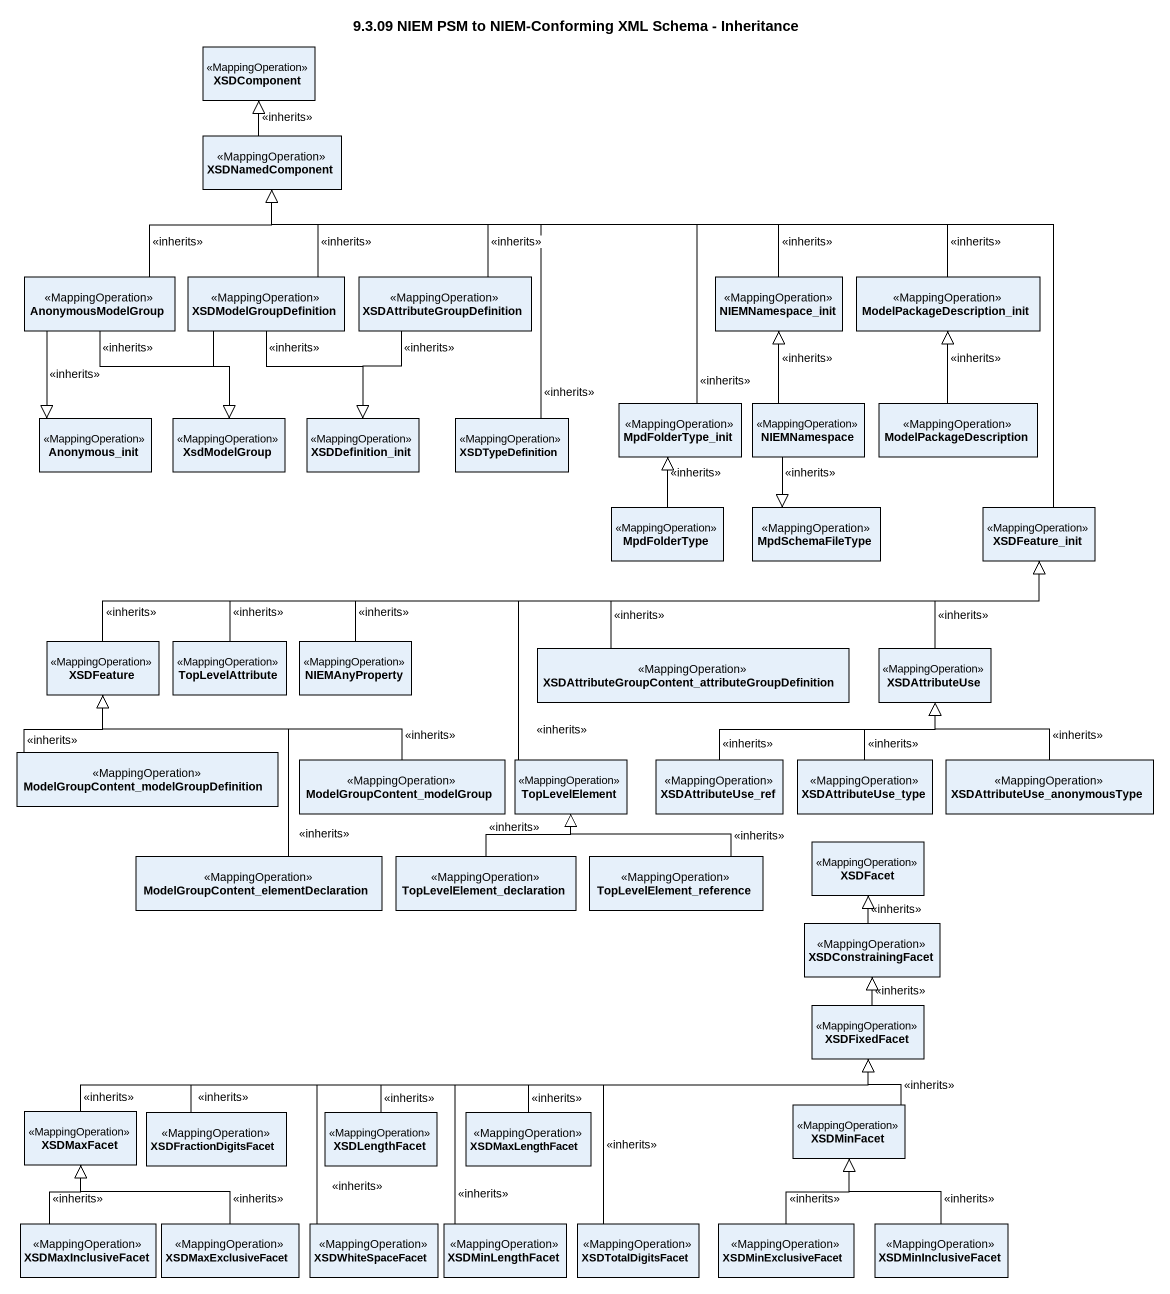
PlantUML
@startuml
title 9.3.09 NIEM PSM to NIEM-Conforming XML Schema - Inheritance
hide circle
hide empty members
class XSDComponent <<MappingOperation>>
class XSDNamedComponent <<MappingOperation>>
class AnonymousModelGroup <<MappingOperation>>
class XSDModelGroupDefinition <<MappingOperation>>
class XSDAttributeGroupDefinition <<MappingOperation>>
class NIEMNamespace_init <<MappingOperation>>
class ModelPackageDescription_init <<MappingOperation>>
class Anonymous_init <<MappingOperation>>
class XsdModelGroup <<MappingOperation>>
class XSDDefinition_init <<MappingOperation>>
class XSDTypeDefinition <<MappingOperation>>
class MpdFolderType_init <<MappingOperation>>
class NIEMNamespace <<MappingOperation>>
class ModelPackageDescription <<MappingOperation>>
class MpdFolderType <<MappingOperation>>
class MpdSchemaFileType <<MappingOperation>>
class XSDFeature_init <<MappingOperation>>
class XSDFeature <<MappingOperation>>
class TopLevelAttribute <<MappingOperation>>
class NIEMAnyProperty <<MappingOperation>>
class "XSDAttributeGroupContent_attributeGroupDefinition" as XSDAttributeGroupContent <<MappingOperation>>
class XSDAttributeUse <<MappingOperation>>
class "ModelGroupContent_modelGroupDefinition" as ModelGroupContent <<MappingOperation>>
class ModelGroupContent_modelGroup <<MappingOperation>>
class TopLevelElement <<MappingOperation>>
class XSDAttributeUse_ref <<MappingOperation>>
class XSDAttributeUse_type <<MappingOperation>>
class "XSDAttributeUse_anonymousType" as XSDAttributeUse_2 <<MappingOperation>>
class "ModelGroupContent_elementDeclaration" as ModelGroupContent_2 <<MappingOperation>>
class TopLevelElement_declaration <<MappingOperation>>
class TopLevelElement_reference <<MappingOperation>>
class XSDFacet <<MappingOperation>>
class XSDConstrainingFacet <<MappingOperation>>
class XSDFixedFacet <<MappingOperation>>
class XSDMinFacet <<MappingOperation>>
class XSDMaxFacet <<MappingOperation>>
class XSDFractionDigitsFacet <<MappingOperation>>
class XSDLengthFacet <<MappingOperation>>
class XSDMaxLengthFacet <<MappingOperation>>
class XSDMaxInclusiveFacet <<MappingOperation>>
class XSDMaxExclusiveFacet <<MappingOperation>>
class XSDWhiteSpaceFacet <<MappingOperation>>
class XSDMinLengthFacet <<MappingOperation>>
class XSDTotalDigitsFacet <<MappingOperation>>
class XSDMinExclusiveFacet <<MappingOperation>>
class XSDMinInclusiveFacet <<MappingOperation>>
XSDNamedComponent -up-|> XSDComponent : <<inherits>>
AnonymousModelGroup -up-|> XSDNamedComponent : <<inherits>>
AnonymousModelGroup --|> Anonymous_init : <<inherits>>
AnonymousModelGroup --|> XsdModelGroup : <<inherits>>
XSDModelGroupDefinition -up-|> XSDNamedComponent : <<inherits>>
XSDModelGroupDefinition --|> XsdModelGroup
XSDModelGroupDefinition --|> XSDDefinition_init : <<inherits>>
XSDAttributeGroupDefinition -up-|> XSDNamedComponent : <<inherits>>
XSDAttributeGroupDefinition --|> XSDDefinition_init : <<inherits>>
NIEMNamespace_init -left-|> XSDNamedComponent : <<inherits>>
ModelPackageDescription_init -left-|> XSDNamedComponent : <<inherits>>
XSDTypeDefinition -up-|> XSDNamedComponent : <<inherits>>
MpdFolderType_init -up-|> XSDNamedComponent : <<inherits>>
NIEMNamespace -up-|> NIEMNamespace_init : <<inherits>>
NIEMNamespace --|> MpdSchemaFileType : <<inherits>>
ModelPackageDescription -up-|> ModelPackageDescription_init : <<inherits>>
MpdFolderType -up-|> MpdFolderType_init : <<inherits>>
XSDFeature_init -left-|> XSDNamedComponent
XSDFeature -right-|> XSDFeature_init : <<inherits>>
TopLevelAttribute -right-|> XSDFeature_init : <<inherits>>
NIEMAnyProperty -right-|> XSDFeature_init : <<inherits>>
XSDAttributeGroupContent -right-|> XSDFeature_init : <<inherits>>
XSDAttributeUse -up-|> XSDFeature_init : <<inherits>>
ModelGroupContent -up-|> XSDFeature : <<inherits>>
ModelGroupContent_modelGroup -left-|> XSDFeature : <<inherits>>
TopLevelElement -right-|> XSDFeature_init : <<inherits>>
XSDAttributeUse_ref -right-|> XSDAttributeUse : <<inherits>>
XSDAttributeUse_type -up-|> XSDAttributeUse : <<inherits>>
XSDAttributeUse_2 -up-|> XSDAttributeUse : <<inherits>>
ModelGroupContent_2 -up-|> XSDFeature : <<inherits>>
TopLevelElement_declaration -up-|> TopLevelElement : <<inherits>>
TopLevelElement_reference -up-|> TopLevelElement : <<inherits>>
XSDConstrainingFacet -up-|> XSDFacet : <<inherits>>
XSDFixedFacet -up-|> XSDConstrainingFacet : <<inherits>>
XSDMinFacet -up-|> XSDFixedFacet : <<inherits>>
XSDMaxFacet -right-|> XSDFixedFacet : <<inherits>>
XSDFractionDigitsFacet -right-|> XSDFixedFacet : <<inherits>>
XSDLengthFacet -right-|> XSDFixedFacet : <<inherits>>
XSDMaxLengthFacet -right-|> XSDFixedFacet : <<inherits>>
XSDMaxInclusiveFacet -up-|> XSDMaxFacet : <<inherits>>
XSDMaxExclusiveFacet -up-|> XSDMaxFacet : <<inherits>>
XSDWhiteSpaceFacet -right-|> XSDFixedFacet : <<inherits>>
XSDMinLengthFacet -up-|> XSDFixedFacet : <<inherits>>
XSDTotalDigitsFacet -up-|> XSDFixedFacet : <<inherits>>
XSDMinExclusiveFacet -up-|> XSDMinFacet : <<inherits>>
XSDMinInclusiveFacet -up-|> XSDMinFacet : <<inherits>>
@enduml
